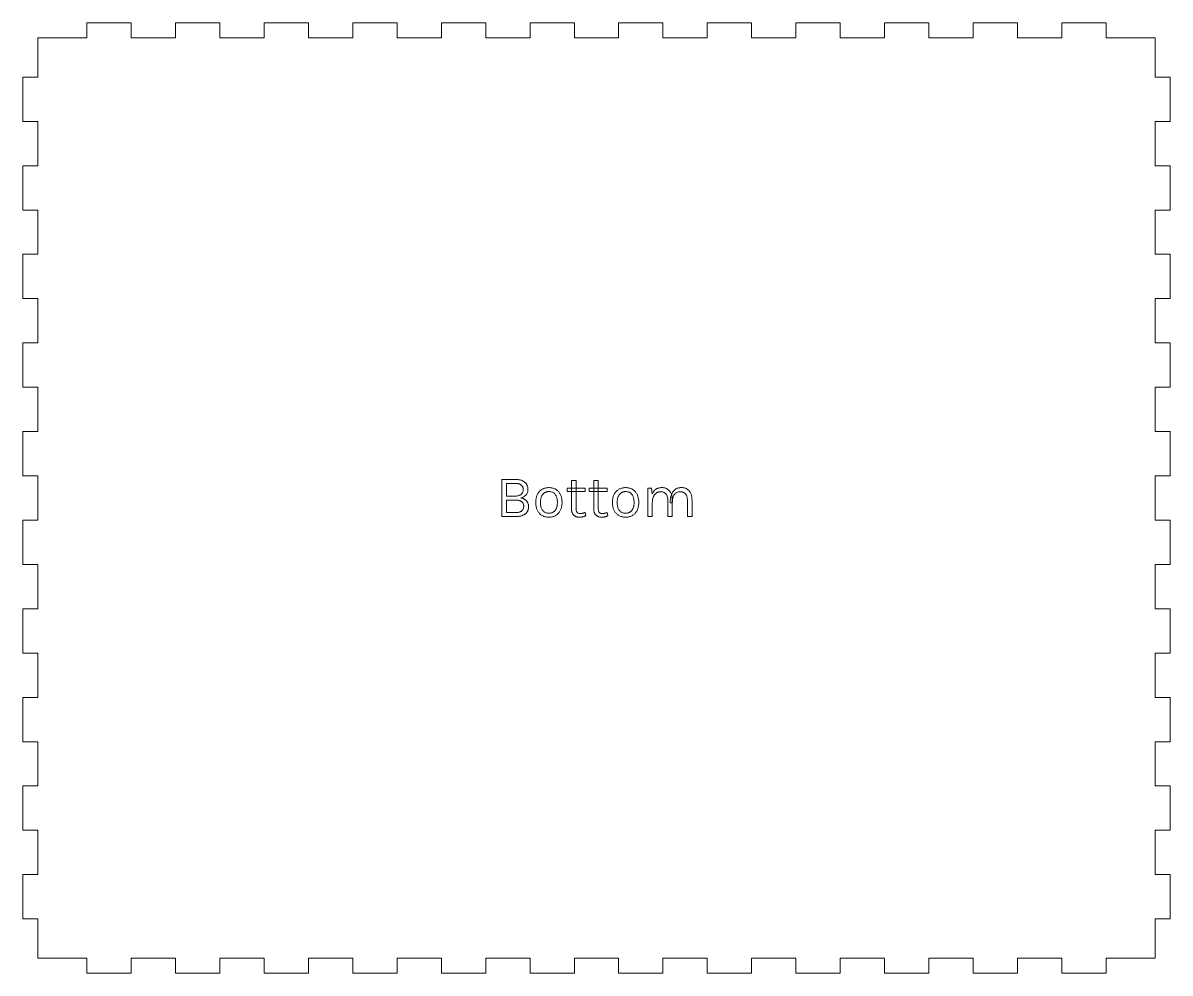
# Model space of a CAD drawing. Extents: x 0 to 665, y 0 to 451.
# Drawn here: x 0 to 233, y 227 to 420 of the extents above; entities that cross this region are included whole.
import ezdxf

# ---------------------------------------------------------------- set-up
doc = ezdxf.new("R2010")
doc.units = 0
doc.layers.get('0').update_dxf_attribs({"lineweight": 0})

msp = doc.modelspace()

# ---------------------------------------------------------------- linework, layer by layer
for p, q in [((22, 420), (13, 420)), ((13, 420), (13, 417)), ((22, 417), (22, 420)), ((40, 420), (31, 420)), ((31, 420), (31, 417)), ((40, 417), (40, 420)), ((58, 420), (49, 420)), ((49, 420), (49, 417)), ((58, 417), (58, 420)), ((76, 420), (67, 420)), ((67, 420), (67, 417)), ((76, 417), (76, 420)), ((94, 420), (85, 420)), ((85, 420), (85, 417)), ((94, 417), (94, 420)), ((112, 420), (103, 420)), ((103, 420), (103, 417)), ((112, 417), (112, 420)), ((130, 420), (121, 420)), ((121, 420), (121, 417)), ((130, 417), (130, 420)), ((148, 420), (139, 420)), ((139, 420), (139, 417)), ((148, 417), (148, 420)), ((166, 420), (157, 420)), ((157, 420), (157, 417)), ((166, 417), (166, 420)), ((184, 420), (175, 420)), ((175, 420), (175, 417)), ((184, 417), (184, 420)), ((202, 420), (193, 420)), ((193, 420), (193, 417)), ((202, 417), (202, 420)), ((220, 420), (211, 420)), ((211, 420), (211, 417)), ((220, 417), (220, 420)), ((13, 417), (3, 417)), ((3, 417), (3, 409)), ((31, 417), (22, 417)), ((49, 417), (40, 417)), ((67, 417), (58, 417)), ((85, 417), (76, 417)), ((103, 417), (94, 417)), ((121, 417), (112, 417)), ((139, 417), (130, 417)), ((157, 417), (148, 417)), ((175, 417), (166, 417)), ((193, 417), (184, 417)), ((211, 417), (202, 417)), ((230, 417), (220, 417)), ((230, 409), (230, 417)), ((3, 409), (0, 409)), ((0, 409), (0, 400)), ((233, 409), (230, 409)), ((233, 400), (233, 409)), ((0, 400), (3, 400)), ((3, 400), (3, 391)), ((230, 391), (230, 400)), ((230, 400), (233, 400)), ((3, 391), (0, 391)), ((0, 391), (0, 382)), ((233, 391), (230, 391)), ((233, 382), (233, 391)), ((0, 382), (3, 382)), ((3, 382), (3, 373)), ((230, 373), (230, 382)), ((230, 382), (233, 382)), ((3, 373), (0, 373)), ((0, 373), (0, 364)), ((233, 373), (230, 373)), ((233, 364), (233, 373)), ((0, 364), (3, 364)), ((3, 364), (3, 355)), ((230, 355), (230, 364)), ((230, 364), (233, 364)), ((3, 355), (0, 355)), ((0, 355), (0, 346)), ((233, 355), (230, 355)), ((233, 346), (233, 355)), ((0, 346), (3, 346)), ((3, 346), (3, 337)), ((230, 337), (230, 346)), ((230, 346), (233, 346)), ((3, 337), (0, 337)), ((0, 337), (0, 328)), ((233, 337), (230, 337)), ((233, 328), (233, 337)), ((0, 328), (3, 328)), ((3, 328), (3, 319)), ((97.3, 319.732), (97.3, 327.268)), ((97.3, 327.268), (100.12, 327.268)), ((100.096, 326.464), (98.236, 326.464)), ((98.236, 326.464), (98.236, 323.896)), ((100.236, 326.461), (100.096, 326.464)), ((100.096, 326.464), (100.096, 326.464)), ((100.096, 326.464), (100.096, 326.464)), ((100.12, 327.268), (100.283, 327.265)), ((100.369, 326.451), (100.236, 326.461)), ((100.283, 327.265), (100.44, 327.257)), ((100.497, 326.434), (100.369, 326.451)), ((100.44, 327.257), (100.591, 327.243)), ((100.618, 326.411), (100.497, 326.434)), ((100.591, 327.243), (100.737, 327.224)), ((100.733, 326.382), (100.618, 326.411)), ((100.842, 326.345), (100.733, 326.382)), ((100.737, 327.224), (100.877, 327.2)), ((100.944, 326.302), (100.842, 326.345)), ((100.877, 327.2), (101.012, 327.17)), ((101.041, 326.253), (100.944, 326.302)), ((101.012, 327.17), (101.141, 327.134)), ((101.131, 326.197), (101.041, 326.253)), ((101.141, 327.134), (101.264, 327.093)), ((101.264, 327.093), (101.382, 327.047)), ((101.382, 327.047), (101.494, 326.995)), ((101.494, 326.995), (101.6, 326.939)), ((101.6, 326.939), (101.701, 326.879)), ((101.701, 326.879), (101.797, 326.816)), ((101.797, 326.816), (101.887, 326.749)), ((101.887, 326.749), (101.971, 326.678)), ((101.971, 326.678), (102.05, 326.605)), ((102.05, 326.605), (102.123, 326.528)), ((102.123, 326.528), (102.191, 326.447)), ((102.191, 326.447), (102.253, 326.363)), ((102.253, 326.363), (102.31, 326.275)), ((102.31, 326.275), (102.361, 326.185)), ((111.436, 321.208), (111.436, 327.064)), ((111.436, 327.064), (112.36, 327.064)), ((112.36, 327.064), (112.36, 321.232)), ((115.948, 321.208), (115.948, 327.064)), ((115.948, 327.064), (116.872, 327.064)), ((116.872, 327.064), (116.872, 321.232)), ((230, 319), (230, 328)), ((230, 328), (233, 328)), ((98.236, 323.896), (100.084, 323.896)), ((100.084, 323.896), (100.222, 323.899)), ((100.222, 323.899), (100.353, 323.91)), ((100.353, 323.91), (100.48, 323.927)), ((100.48, 323.927), (100.6, 323.951)), ((100.6, 323.951), (100.715, 323.982)), ((100.715, 323.982), (100.824, 324.02)), ((100.824, 324.02), (100.927, 324.065)), ((100.927, 324.065), (101.025, 324.117)), ((101.025, 324.117), (101.117, 324.175)), ((101.117, 324.175), (101.203, 324.241)), ((101.215, 326.134), (101.131, 326.197)), ((101.203, 324.241), (101.282, 324.313)), ((101.292, 326.065), (101.215, 326.134)), ((101.282, 324.313), (101.353, 324.39)), ((101.361, 325.992), (101.292, 326.065)), ((101.353, 324.39), (101.416, 324.474)), ((101.422, 325.913), (101.361, 325.992)), ((101.416, 324.474), (101.47, 324.563)), ((101.474, 325.829), (101.422, 325.913)), ((101.47, 324.563), (101.516, 324.657)), ((101.519, 325.74), (101.474, 325.829)), ((101.516, 324.657), (101.553, 324.758)), ((101.555, 325.645), (101.519, 325.74)), ((101.553, 324.758), (101.582, 324.864)), ((101.584, 325.546), (101.555, 325.645)), ((101.582, 324.864), (101.603, 324.975)), ((101.604, 325.441), (101.584, 325.546)), ((101.603, 324.975), (101.616, 325.093)), ((101.616, 325.331), (101.604, 325.441)), ((101.62, 325.216), (101.616, 325.331)), ((101.616, 325.093), (101.62, 325.216)), ((101.62, 325.216), (101.62, 325.216)), ((101.977, 323.916), (101.88, 323.842)), ((102.066, 323.996), (101.977, 323.916)), ((102.148, 324.083), (102.066, 323.996)), ((102.223, 324.175), (102.148, 324.083)), ((102.291, 324.272), (102.223, 324.175)), ((102.352, 324.373), (102.291, 324.272)), ((102.405, 324.477), (102.352, 324.373)), ((102.361, 326.185), (102.407, 326.093)), ((102.451, 324.584), (102.405, 324.477)), ((102.407, 326.093), (102.448, 326)), ((102.448, 326), (102.483, 325.904)), ((102.491, 324.695), (102.451, 324.584)), ((102.483, 325.904), (102.513, 325.808)), ((102.523, 324.809), (102.491, 324.695)), ((102.513, 325.808), (102.537, 325.709)), ((102.548, 324.927), (102.523, 324.809)), ((102.537, 325.709), (102.556, 325.61)), ((102.566, 325.048), (102.548, 324.927)), ((102.556, 325.61), (102.569, 325.508)), ((102.576, 325.172), (102.566, 325.048)), ((102.569, 325.508), (102.577, 325.405)), ((102.58, 325.3), (102.576, 325.172)), ((102.577, 325.405), (102.58, 325.3)), ((102.58, 325.3), (102.58, 325.3)), ((104.329, 323.829), (104.381, 323.979)), ((104.381, 323.979), (104.44, 324.122)), ((104.44, 324.122), (104.506, 324.259)), ((104.506, 324.259), (104.578, 324.39)), ((104.578, 324.39), (104.655, 324.514)), ((104.655, 324.514), (104.738, 324.631)), ((104.738, 324.631), (104.825, 324.742)), ((104.825, 324.742), (104.918, 324.846)), ((104.918, 324.846), (105.015, 324.944)), ((105.015, 324.944), (105.118, 325.035)), ((105.118, 325.035), (105.226, 325.12)), ((105.226, 325.12), (105.339, 325.198)), ((105.361, 323.876), (105.319, 323.779)), ((105.339, 325.198), (105.457, 325.27)), ((105.407, 323.968), (105.361, 323.876)), ((105.456, 324.055), (105.407, 323.968)), ((105.51, 324.139), (105.456, 324.055)), ((105.457, 325.27), (105.579, 325.335)), ((105.567, 324.217), (105.51, 324.139)), ((105.627, 324.291), (105.567, 324.217)), ((105.579, 325.335), (105.705, 325.393)), ((105.692, 324.36), (105.627, 324.291)), ((105.76, 324.425), (105.692, 324.36)), ((105.705, 325.393), (105.834, 325.444)), ((105.831, 324.485), (105.76, 324.425)), ((105.907, 324.541), (105.831, 324.485)), ((105.834, 325.444), (105.967, 325.489)), ((105.986, 324.592), (105.907, 324.541)), ((105.967, 325.489), (106.103, 325.526)), ((106.069, 324.637), (105.986, 324.592)), ((106.155, 324.677), (106.069, 324.637)), ((106.103, 325.526), (106.242, 325.557)), ((106.245, 324.712), (106.155, 324.677)), ((106.242, 325.557), (106.385, 325.581)), ((106.338, 324.741), (106.245, 324.712)), ((106.435, 324.765), (106.338, 324.741)), ((106.385, 325.581), (106.531, 325.598)), ((106.536, 324.784), (106.435, 324.765)), ((106.531, 325.598), (106.681, 325.609)), ((106.639, 324.797), (106.536, 324.784)), ((106.747, 324.805), (106.639, 324.797)), ((106.681, 325.609), (106.834, 325.612)), ((106.858, 324.808), (106.747, 324.805)), ((106.834, 325.612), (106.834, 325.612)), ((106.834, 325.612), (106.986, 325.609)), ((107.022, 324.802), (106.858, 324.808)), ((106.858, 324.808), (106.858, 324.808)), ((106.986, 325.609), (107.135, 325.598)), ((107.177, 324.784), (107.022, 324.802)), ((107.135, 325.598), (107.28, 325.581)), ((107.325, 324.755), (107.177, 324.784)), ((107.28, 325.581), (107.422, 325.557)), ((107.464, 324.713), (107.325, 324.755)), ((107.422, 325.557), (107.561, 325.526)), ((107.594, 324.66), (107.464, 324.713)), ((107.561, 325.526), (107.696, 325.489)), ((107.717, 324.595), (107.594, 324.66)), ((107.696, 325.489), (107.828, 325.444)), ((107.831, 324.518), (107.717, 324.595)), ((107.828, 325.444), (107.957, 325.393)), ((107.937, 324.43), (107.831, 324.518)), ((108.035, 324.329), (107.937, 324.43)), ((107.957, 325.393), (108.083, 325.335)), ((108.124, 324.217), (108.035, 324.329)), ((108.083, 325.335), (108.205, 325.27)), ((108.205, 324.094), (108.124, 324.217)), ((108.205, 325.27), (108.323, 325.198)), ((108.277, 323.963), (108.205, 324.094)), ((108.341, 323.823), (108.277, 323.963)), ((108.323, 325.198), (108.436, 325.12)), ((108.436, 325.12), (108.544, 325.035)), ((108.544, 325.035), (108.646, 324.944)), ((108.646, 324.944), (108.743, 324.846)), ((108.743, 324.846), (108.836, 324.742)), ((108.836, 324.742), (108.923, 324.631)), ((108.923, 324.631), (109.005, 324.514)), ((109.005, 324.514), (109.081, 324.39)), ((109.081, 324.39), (109.153, 324.259)), ((109.153, 324.259), (109.219, 324.122)), ((109.219, 324.122), (109.277, 323.979)), ((109.277, 323.979), (109.329, 323.829)), ((110.512, 324.82), (110.512, 325.468)), ((110.512, 325.468), (114.172, 325.468)), ((114.172, 324.82), (110.512, 324.82)), ((114.172, 325.468), (114.172, 324.82)), ((114.172, 324.82), (114.172, 324.82)), ((115.024, 324.82), (115.024, 325.468)), ((115.024, 325.468), (118.684, 325.468)), ((118.684, 324.82), (115.024, 324.82)), ((118.684, 325.468), (118.684, 324.82)), ((118.684, 324.82), (118.684, 324.82)), ((119.911, 323.829), (119.963, 323.979)), ((119.963, 323.979), (120.022, 324.122)), ((120.022, 324.122), (120.088, 324.259)), ((120.088, 324.259), (120.16, 324.39)), ((120.16, 324.39), (120.237, 324.514)), ((120.237, 324.514), (120.32, 324.631)), ((120.32, 324.631), (120.407, 324.742)), ((120.407, 324.742), (120.5, 324.846)), ((120.5, 324.846), (120.597, 324.944)), ((120.597, 324.944), (120.7, 325.035)), ((120.7, 325.035), (120.808, 325.12)), ((120.808, 325.12), (120.921, 325.198)), ((120.943, 323.876), (120.901, 323.779)), ((120.921, 325.198), (121.039, 325.27)), ((120.989, 323.968), (120.943, 323.876)), ((121.038, 324.055), (120.989, 323.968)), ((121.092, 324.139), (121.038, 324.055)), ((121.039, 325.27), (121.161, 325.335)), ((121.148, 324.217), (121.092, 324.139)), ((121.209, 324.291), (121.148, 324.217)), ((121.161, 325.335), (121.287, 325.393)), ((121.274, 324.36), (121.209, 324.291)), ((121.342, 324.425), (121.274, 324.36)), ((121.287, 325.393), (121.416, 325.444)), ((121.413, 324.485), (121.342, 324.425)), ((121.489, 324.541), (121.413, 324.485)), ((121.416, 325.444), (121.549, 325.489)), ((121.568, 324.592), (121.489, 324.541)), ((121.549, 325.489), (121.685, 325.526)), ((121.651, 324.637), (121.568, 324.592)), ((121.737, 324.677), (121.651, 324.637)), ((121.685, 325.526), (121.824, 325.557)), ((121.827, 324.712), (121.737, 324.677)), ((121.824, 325.557), (121.967, 325.581)), ((121.92, 324.741), (121.827, 324.712)), ((122.017, 324.765), (121.92, 324.741)), ((121.967, 325.581), (122.113, 325.598)), ((122.118, 324.784), (122.017, 324.765)), ((122.113, 325.598), (122.263, 325.609)), ((122.221, 324.797), (122.118, 324.784)), ((122.329, 324.805), (122.221, 324.797)), ((122.263, 325.609), (122.416, 325.612)), ((122.44, 324.808), (122.329, 324.805)), ((122.416, 325.612), (122.416, 325.612)), ((122.416, 325.612), (122.568, 325.609)), ((122.604, 324.802), (122.44, 324.808)), ((122.44, 324.808), (122.44, 324.808)), ((122.568, 325.609), (122.717, 325.598)), ((122.759, 324.784), (122.604, 324.802)), ((122.717, 325.598), (122.862, 325.581)), ((122.907, 324.755), (122.759, 324.784)), ((122.862, 325.581), (123.004, 325.557)), ((123.046, 324.713), (122.907, 324.755)), ((123.004, 325.557), (123.143, 325.526)), ((123.177, 324.66), (123.046, 324.713)), ((123.143, 325.526), (123.278, 325.489)), ((123.299, 324.595), (123.177, 324.66)), ((123.278, 325.489), (123.41, 325.444)), ((123.413, 324.518), (123.299, 324.595)), ((123.41, 325.444), (123.539, 325.393)), ((123.519, 324.43), (123.413, 324.518)), ((123.617, 324.329), (123.519, 324.43)), ((123.539, 325.393), (123.665, 325.335)), ((123.706, 324.217), (123.617, 324.329)), ((123.665, 325.335), (123.787, 325.27)), ((123.787, 324.094), (123.706, 324.217)), ((123.787, 325.27), (123.905, 325.198)), ((123.859, 323.963), (123.787, 324.094)), ((123.923, 323.823), (123.859, 323.963)), ((123.905, 325.198), (124.018, 325.12)), ((124.018, 325.12), (124.126, 325.035)), ((124.126, 325.035), (124.228, 324.944)), ((124.228, 324.944), (124.326, 324.846)), ((124.326, 324.846), (124.418, 324.742)), ((124.418, 324.742), (124.505, 324.631)), ((124.505, 324.631), (124.587, 324.514)), ((124.587, 324.514), (124.663, 324.39)), ((124.663, 324.39), (124.735, 324.259)), ((124.735, 324.259), (124.801, 324.122)), ((124.801, 324.122), (124.859, 323.979)), ((124.859, 323.979), (124.911, 323.829)), ((126.898, 319.732), (126.898, 325.468)), ((126.898, 325.468), (127.702, 325.468)), ((127.702, 325.468), (127.81, 324.316)), ((127.81, 324.316), (127.866, 324.438)), ((127.866, 324.438), (127.927, 324.554)), ((127.927, 324.554), (127.992, 324.664)), ((127.992, 324.664), (128.061, 324.769)), ((128.061, 324.769), (128.135, 324.868)), ((128.127, 323.895), (128.081, 323.798)), ((128.176, 323.988), (128.127, 323.895)), ((128.135, 324.868), (128.213, 324.961)), ((128.229, 324.076), (128.176, 323.988)), ((128.213, 324.961), (128.295, 325.048)), ((128.286, 324.159), (128.229, 324.076)), ((128.345, 324.238), (128.286, 324.159)), ((128.295, 325.048), (128.382, 325.13)), ((128.409, 324.311), (128.345, 324.238)), ((128.382, 325.13), (128.473, 325.206)), ((128.476, 324.379), (128.409, 324.311)), ((128.473, 325.206), (128.569, 325.276)), ((128.546, 324.443), (128.476, 324.379)), ((128.62, 324.502), (128.546, 324.443)), ((128.569, 325.276), (128.669, 325.34)), ((128.697, 324.556), (128.62, 324.502)), ((128.669, 325.34), (128.772, 325.397)), ((128.777, 324.604), (128.697, 324.556)), ((128.772, 325.397), (128.88, 325.447)), ((128.859, 324.646), (128.777, 324.604)), ((128.944, 324.682), (128.859, 324.646)), ((128.88, 325.447), (128.991, 325.491)), ((129.032, 324.714), (128.944, 324.682)), ((128.991, 325.491), (129.107, 325.528)), ((129.123, 324.739), (129.032, 324.714)), ((129.107, 325.528), (129.226, 325.558)), ((129.217, 324.759), (129.123, 324.739)), ((129.313, 324.773), (129.217, 324.759)), ((129.226, 325.558), (129.349, 325.582)), ((129.412, 324.781), (129.313, 324.773)), ((129.349, 325.582), (129.476, 325.599)), ((129.514, 324.784), (129.412, 324.781)), ((129.476, 325.599), (129.607, 325.609)), ((129.647, 324.78), (129.514, 324.784)), ((129.514, 324.784), (129.514, 324.784)), ((129.607, 325.609), (129.742, 325.612)), ((129.774, 324.767), (129.647, 324.78)), ((129.742, 325.612), (129.742, 325.612)), ((129.742, 325.612), (129.876, 325.609)), ((129.895, 324.745), (129.774, 324.767)), ((129.876, 325.609), (130.005, 325.6)), ((130.011, 324.715), (129.895, 324.745)), ((130.005, 325.6), (130.131, 325.585)), ((130.121, 324.677), (130.011, 324.715)), ((130.225, 324.63), (130.121, 324.677)), ((130.131, 325.585), (130.253, 325.564)), ((130.324, 324.574), (130.225, 324.63)), ((130.253, 325.564), (130.371, 325.536)), ((130.416, 324.509), (130.324, 324.574)), ((130.371, 325.536), (130.485, 325.503)), ((130.504, 324.437), (130.416, 324.509)), ((130.485, 325.503), (130.596, 325.464)), ((130.585, 324.355), (130.504, 324.437)), ((130.66, 324.265), (130.585, 324.355)), ((130.596, 325.464), (130.702, 325.418)), ((130.726, 324.168), (130.66, 324.265)), ((130.702, 325.418), (130.804, 325.367)), ((130.785, 324.062), (130.726, 324.168)), ((130.837, 323.949), (130.785, 324.062)), ((130.804, 325.367), (130.903, 325.309)), ((130.88, 323.828), (130.837, 323.949)), ((130.903, 325.309), (130.997, 325.246)), ((130.997, 325.246), (131.087, 325.177)), ((131.087, 325.177), (131.173, 325.104)), ((131.173, 325.104), (131.253, 325.025)), ((131.253, 325.025), (131.33, 324.941)), ((131.33, 324.941), (131.402, 324.851)), ((131.402, 324.851), (131.469, 324.757)), ((131.469, 324.757), (131.532, 324.657)), ((131.532, 324.657), (131.59, 324.552)), ((131.59, 324.552), (131.644, 324.442)), ((131.594, 323.754), (131.623, 323.872)), ((131.623, 323.872), (131.655, 323.986)), ((131.644, 324.442), (131.693, 324.327)), ((131.655, 323.986), (131.69, 324.097)), ((131.69, 324.097), (131.727, 324.204)), ((131.693, 324.327), (131.737, 324.208)), ((131.727, 324.204), (131.768, 324.306)), ((131.737, 324.208), (131.776, 324.085)), ((131.768, 324.306), (131.811, 324.405)), ((131.776, 324.085), (131.809, 323.957)), ((131.809, 323.957), (131.838, 323.825)), ((131.811, 324.405), (131.857, 324.5)), ((131.857, 324.5), (131.906, 324.591)), ((131.906, 324.591), (131.958, 324.678)), ((131.958, 324.678), (132.013, 324.762)), ((132.013, 324.762), (132.07, 324.841)), ((132.07, 324.841), (132.13, 324.916)), ((132.167, 323.921), (132.105, 323.778)), ((132.13, 324.916), (132.193, 324.988)), ((132.237, 324.056), (132.167, 323.921)), ((132.193, 324.988), (132.258, 325.056)), ((132.316, 324.181), (132.237, 324.056)), ((132.258, 325.056), (132.325, 325.119)), ((132.402, 324.296), (132.316, 324.181)), ((132.325, 325.119), (132.395, 325.179)), ((132.395, 325.179), (132.468, 325.235)), ((132.496, 324.398), (132.402, 324.296)), ((132.468, 325.235), (132.543, 325.287)), ((132.597, 324.489), (132.496, 324.398)), ((132.543, 325.287), (132.621, 325.335)), ((132.706, 324.567), (132.597, 324.489)), ((132.621, 325.335), (132.701, 325.38)), ((132.701, 325.38), (132.784, 325.42)), ((132.822, 324.633), (132.706, 324.567)), ((132.784, 325.42), (132.869, 325.456)), ((132.945, 324.688), (132.822, 324.633)), ((132.869, 325.456), (132.957, 325.489)), ((133.075, 324.73), (132.945, 324.688)), ((132.957, 325.489), (133.046, 325.518)), ((133.046, 325.518), (133.138, 325.543)), ((133.213, 324.76), (133.075, 324.73)), ((133.138, 325.543), (133.233, 325.564)), ((133.358, 324.778), (133.213, 324.76)), ((133.233, 325.564), (133.329, 325.581)), ((133.329, 325.581), (133.428, 325.595)), ((133.51, 324.784), (133.358, 324.778)), ((133.428, 325.595), (133.529, 325.604)), ((133.64, 324.78), (133.51, 324.784)), ((133.51, 324.784), (133.51, 324.784)), ((133.529, 325.604), (133.632, 325.61)), ((133.632, 325.61), (133.738, 325.612)), ((133.765, 324.767), (133.64, 324.78)), ((133.738, 325.612), (133.738, 325.612)), ((133.738, 325.612), (133.872, 325.609)), ((133.885, 324.745), (133.765, 324.767)), ((133.872, 325.609), (134.001, 325.6)), ((133.999, 324.715), (133.885, 324.745)), ((134.108, 324.677), (133.999, 324.715)), ((134.001, 325.6), (134.127, 325.585)), ((134.211, 324.63), (134.108, 324.677)), ((134.127, 325.585), (134.249, 325.564)), ((134.309, 324.574), (134.211, 324.63)), ((134.249, 325.564), (134.367, 325.536)), ((134.401, 324.509), (134.309, 324.574)), ((134.367, 325.536), (134.481, 325.503)), ((134.488, 324.437), (134.401, 324.509)), ((134.481, 325.503), (134.592, 325.464)), ((134.569, 324.355), (134.488, 324.437)), ((134.644, 324.265), (134.569, 324.355)), ((134.592, 325.464), (134.698, 325.418)), ((134.71, 324.168), (134.644, 324.265)), ((134.698, 325.418), (134.8, 325.367)), ((134.769, 324.062), (134.71, 324.168)), ((134.821, 323.949), (134.769, 324.062)), ((134.8, 325.367), (134.899, 325.309)), ((134.864, 323.828), (134.821, 323.949)), ((134.899, 325.309), (134.993, 325.246)), ((134.993, 325.246), (135.083, 325.177)), ((135.083, 325.177), (135.169, 325.104)), ((135.169, 325.104), (135.249, 325.025)), ((135.249, 325.025), (135.326, 324.941)), ((135.326, 324.941), (135.398, 324.851)), ((135.398, 324.851), (135.465, 324.757)), ((135.465, 324.757), (135.528, 324.657)), ((135.528, 324.657), (135.586, 324.552)), ((135.586, 324.552), (135.64, 324.442)), ((135.64, 324.442), (135.689, 324.327)), ((135.689, 324.327), (135.733, 324.208)), ((135.733, 324.208), (135.772, 324.085)), ((135.772, 324.085), (135.805, 323.957)), ((135.805, 323.957), (135.834, 323.825)), ((98.236, 323.092), (98.236, 320.548)), ((100.108, 323.092), (98.236, 323.092)), ((98.236, 323.092), (98.236, 323.092)), ((100.263, 323.089), (100.108, 323.092)), ((100.108, 323.092), (100.108, 323.092)), ((100.409, 323.078), (100.263, 323.089)), ((100.549, 323.061), (100.409, 323.078)), ((100.68, 323.037), (100.549, 323.061)), ((100.804, 323.006), (100.68, 323.037)), ((100.92, 322.968), (100.804, 323.006)), ((101.029, 322.923), (100.92, 322.968)), ((101.129, 322.871), (101.029, 322.923)), ((101.223, 322.813), (101.129, 322.871)), ((101.291, 323.562), (101.152, 323.524)), ((101.152, 323.524), (101.152, 323.524)), ((101.152, 323.524), (101.243, 323.508)), ((101.308, 322.747), (101.223, 322.813)), ((101.243, 323.508), (101.332, 323.488)), ((101.423, 323.606), (101.291, 323.562)), ((101.386, 322.676), (101.308, 322.747)), ((101.332, 323.488), (101.419, 323.464)), ((101.455, 322.6), (101.386, 322.676)), ((101.419, 323.464), (101.504, 323.437)), ((101.548, 323.656), (101.423, 323.606)), ((101.516, 322.52), (101.455, 322.6)), ((101.504, 323.437), (101.586, 323.406)), ((101.569, 322.435), (101.516, 322.52)), ((101.666, 323.712), (101.548, 323.656)), ((101.614, 322.346), (101.569, 322.435)), ((101.586, 323.406), (101.666, 323.372)), ((101.651, 322.252), (101.614, 322.346)), ((101.679, 322.154), (101.651, 322.252)), ((101.777, 323.774), (101.666, 323.712)), ((101.666, 323.372), (101.744, 323.334)), ((101.7, 322.051), (101.679, 322.154)), ((101.682, 321.512), (101.701, 321.615)), ((101.712, 321.944), (101.7, 322.051)), ((101.701, 321.615), (101.712, 321.721)), ((101.716, 321.832), (101.712, 321.944)), ((101.712, 321.721), (101.716, 321.832)), ((101.716, 321.832), (101.716, 321.832)), ((101.744, 323.334), (101.82, 323.292)), ((101.88, 323.842), (101.777, 323.774)), ((101.82, 323.292), (101.894, 323.246)), ((101.894, 323.246), (101.965, 323.197)), ((101.965, 323.197), (102.034, 323.145)), ((102.034, 323.145), (102.099, 323.09)), ((102.099, 323.09), (102.162, 323.034)), ((102.162, 323.034), (102.221, 322.975)), ((102.221, 322.975), (102.278, 322.913)), ((102.278, 322.913), (102.331, 322.85)), ((102.331, 322.85), (102.381, 322.784)), ((102.381, 322.784), (102.429, 322.716)), ((102.429, 322.716), (102.473, 322.646)), ((102.473, 322.646), (102.514, 322.573)), ((102.514, 322.573), (102.552, 322.499)), ((102.552, 322.499), (102.585, 322.423)), ((102.585, 322.423), (102.615, 322.347)), ((102.615, 322.347), (102.641, 322.27)), ((102.641, 322.27), (102.662, 322.191)), ((102.662, 322.191), (102.68, 322.112)), ((102.68, 322.112), (102.694, 322.031)), ((102.7, 321.555), (102.691, 321.48)), ((102.694, 322.031), (102.704, 321.95)), ((102.707, 321.631), (102.7, 321.555)), ((102.704, 321.95), (102.71, 321.867)), ((102.711, 321.707), (102.707, 321.631)), ((102.71, 321.867), (102.712, 321.784)), ((102.712, 321.784), (102.711, 321.707)), ((102.712, 321.784), (102.712, 321.784)), ((104.158, 322.6), (104.161, 322.795)), ((104.161, 322.406), (104.158, 322.6)), ((104.158, 322.6), (104.158, 322.6)), ((104.161, 322.795), (104.172, 322.983)), ((104.172, 322.219), (104.161, 322.406)), ((104.172, 322.983), (104.189, 323.165)), ((104.189, 322.038), (104.172, 322.219)), ((104.189, 323.165), (104.214, 323.341)), ((104.214, 321.863), (104.189, 322.038)), ((104.214, 323.341), (104.245, 323.51)), ((104.245, 321.694), (104.214, 321.863)), ((104.245, 323.51), (104.283, 323.672)), ((104.283, 321.532), (104.245, 321.694)), ((104.283, 323.672), (104.329, 323.829)), ((105.12, 322.735), (105.118, 322.6)), ((105.118, 322.6), (105.118, 322.6)), ((105.118, 322.6), (105.122, 322.401)), ((105.126, 322.866), (105.12, 322.735)), ((105.122, 322.401), (105.135, 322.211)), ((105.136, 322.993), (105.126, 322.866)), ((105.135, 322.211), (105.157, 322.03)), ((105.15, 323.117), (105.136, 322.993)), ((105.168, 323.237), (105.15, 323.117)), ((105.157, 322.03), (105.187, 321.856)), ((105.19, 323.353), (105.168, 323.237)), ((105.187, 321.856), (105.225, 321.692)), ((105.216, 323.465), (105.19, 323.353)), ((105.247, 323.573), (105.216, 323.465)), ((105.225, 321.692), (105.272, 321.535)), ((105.281, 323.678), (105.247, 323.573)), ((105.319, 323.779), (105.281, 323.678)), ((108.397, 323.675), (108.341, 323.823)), ((108.387, 321.53), (108.421, 321.634)), ((108.444, 323.517), (108.397, 323.675)), ((108.421, 321.634), (108.452, 321.742)), ((108.482, 323.351), (108.444, 323.517)), ((108.452, 321.742), (108.478, 321.853)), ((108.478, 321.853), (108.5, 321.969)), ((108.512, 323.176), (108.482, 323.351)), ((108.5, 321.969), (108.518, 322.087)), ((108.533, 322.993), (108.512, 323.176)), ((108.518, 322.087), (108.532, 322.21)), ((108.532, 322.21), (108.542, 322.336)), ((108.546, 322.801), (108.533, 322.993)), ((108.542, 322.336), (108.548, 322.466)), ((108.55, 322.6), (108.546, 322.801)), ((108.548, 322.466), (108.55, 322.6)), ((108.55, 322.6), (108.55, 322.6)), ((109.329, 323.829), (109.374, 323.672)), ((109.374, 323.672), (109.412, 323.51)), ((109.412, 321.694), (109.374, 321.532)), ((109.412, 323.51), (109.443, 323.341)), ((109.443, 321.863), (109.412, 321.694)), ((109.443, 323.341), (109.467, 323.165)), ((109.467, 322.038), (109.443, 321.863)), ((109.467, 323.165), (109.484, 322.983)), ((109.484, 322.219), (109.467, 322.038)), ((109.484, 322.983), (109.495, 322.795)), ((109.495, 322.406), (109.484, 322.219)), ((109.495, 322.795), (109.498, 322.6)), ((109.498, 322.6), (109.495, 322.406)), ((109.498, 322.6), (109.498, 322.6)), ((119.74, 322.6), (119.743, 322.795)), ((119.743, 322.406), (119.74, 322.6)), ((119.74, 322.6), (119.74, 322.6)), ((119.743, 322.795), (119.754, 322.983)), ((119.754, 322.219), (119.743, 322.406)), ((119.754, 322.983), (119.771, 323.165)), ((119.771, 322.038), (119.754, 322.219)), ((119.771, 323.165), (119.796, 323.341)), ((119.796, 321.863), (119.771, 322.038)), ((119.796, 323.341), (119.827, 323.51)), ((119.827, 321.694), (119.796, 321.863)), ((119.827, 323.51), (119.865, 323.672)), ((119.865, 321.532), (119.827, 321.694)), ((119.865, 323.672), (119.911, 323.829)), ((120.702, 322.735), (120.7, 322.6)), ((120.7, 322.6), (120.7, 322.6)), ((120.7, 322.6), (120.704, 322.401)), ((120.708, 322.866), (120.702, 322.735)), ((120.704, 322.401), (120.717, 322.211)), ((120.718, 322.993), (120.708, 322.866)), ((120.717, 322.211), (120.739, 322.03)), ((120.732, 323.117), (120.718, 322.993)), ((120.75, 323.237), (120.732, 323.117)), ((120.739, 322.03), (120.769, 321.856)), ((120.772, 323.353), (120.75, 323.237)), ((120.769, 321.856), (120.807, 321.692)), ((120.798, 323.465), (120.772, 323.353)), ((120.829, 323.573), (120.798, 323.465)), ((120.807, 321.692), (120.854, 321.535)), ((120.863, 323.678), (120.829, 323.573)), ((120.901, 323.779), (120.863, 323.678)), ((123.979, 323.675), (123.923, 323.823)), ((123.969, 321.53), (124.003, 321.634)), ((124.025, 323.517), (123.979, 323.675)), ((124.003, 321.634), (124.034, 321.742)), ((124.064, 323.351), (124.025, 323.517)), ((124.034, 321.742), (124.06, 321.853)), ((124.06, 321.853), (124.082, 321.969)), ((124.094, 323.176), (124.064, 323.351)), ((124.082, 321.969), (124.1, 322.087)), ((124.115, 322.993), (124.094, 323.176)), ((124.1, 322.087), (124.114, 322.21)), ((124.114, 322.21), (124.124, 322.336)), ((124.128, 322.801), (124.115, 322.993)), ((124.124, 322.336), (124.13, 322.466)), ((124.132, 322.6), (124.128, 322.801)), ((124.13, 322.466), (124.132, 322.6)), ((124.132, 322.6), (124.132, 322.6)), ((124.911, 323.829), (124.956, 323.672)), ((124.956, 323.672), (124.994, 323.51)), ((124.994, 321.694), (124.956, 321.532)), ((124.994, 323.51), (125.025, 323.341)), ((125.025, 321.863), (124.994, 321.694)), ((125.025, 323.341), (125.049, 323.165)), ((125.049, 322.038), (125.025, 321.863)), ((125.049, 323.165), (125.066, 322.983)), ((125.066, 322.219), (125.049, 322.038)), ((125.066, 322.983), (125.077, 322.795)), ((125.077, 322.406), (125.066, 322.219)), ((125.077, 322.795), (125.08, 322.6)), ((125.08, 322.6), (125.077, 322.406)), ((125.08, 322.6), (125.08, 322.6)), ((127.836, 322.587), (127.834, 322.444)), ((127.834, 322.444), (127.834, 322.444)), ((127.834, 322.444), (127.834, 319.732)), ((127.842, 322.726), (127.836, 322.587)), ((127.852, 322.862), (127.842, 322.726)), ((127.867, 322.993), (127.852, 322.862)), ((127.885, 323.12), (127.867, 322.993)), ((127.907, 323.243), (127.885, 323.12)), ((127.934, 323.362), (127.907, 323.243)), ((127.965, 323.477), (127.934, 323.362)), ((127.999, 323.588), (127.965, 323.477)), ((128.038, 323.695), (127.999, 323.588)), ((128.081, 323.798), (128.038, 323.695)), ((130.915, 323.699), (130.88, 323.828)), ((130.943, 323.562), (130.915, 323.699)), ((130.962, 323.417), (130.943, 323.562)), ((130.974, 323.264), (130.962, 323.417)), ((130.978, 323.104), (130.974, 323.264)), ((130.978, 319.732), (130.978, 323.104)), ((131.47, 322.516), (131.472, 322.669)), ((131.902, 322.516), (131.47, 322.516)), ((131.472, 322.669), (131.476, 322.818)), ((131.476, 322.818), (131.484, 322.963)), ((131.484, 322.963), (131.494, 323.104)), ((131.494, 323.104), (131.508, 323.242)), ((131.508, 323.242), (131.525, 323.376)), ((131.525, 323.376), (131.545, 323.506)), ((131.545, 323.506), (131.568, 323.632)), ((131.568, 323.632), (131.594, 323.754)), ((131.838, 323.825), (131.861, 323.69)), ((131.861, 323.69), (131.879, 323.55)), ((131.879, 323.55), (131.892, 323.405)), ((131.892, 323.405), (131.899, 323.257)), ((131.899, 323.257), (131.902, 323.104)), ((131.902, 323.104), (131.902, 323.104)), ((131.902, 323.104), (131.902, 319.732)), ((131.906, 322.724), (131.902, 322.516)), ((131.902, 322.516), (131.902, 322.516)), ((131.919, 322.922), (131.906, 322.724)), ((131.939, 323.112), (131.919, 322.922)), ((131.968, 323.292), (131.939, 323.112)), ((132.006, 323.463), (131.968, 323.292)), ((132.051, 323.625), (132.006, 323.463)), ((132.105, 323.778), (132.051, 323.625)), ((134.899, 323.699), (134.864, 323.828)), ((134.927, 323.562), (134.899, 323.699)), ((134.946, 323.417), (134.927, 323.562)), ((134.958, 323.264), (134.946, 323.417)), ((134.962, 323.104), (134.958, 323.264)), ((134.962, 319.732), (134.962, 323.104)), ((135.834, 323.825), (135.857, 323.69)), ((135.857, 323.69), (135.875, 323.55)), ((135.875, 323.55), (135.888, 323.405)), ((135.888, 323.405), (135.895, 323.257)), ((135.895, 323.257), (135.898, 323.104)), ((135.898, 323.104), (135.898, 323.104)), ((135.898, 323.104), (135.898, 319.732)), ((100.12, 319.732), (97.3, 319.732)), ((98.236, 320.548), (100.108, 320.548)), ((100.108, 320.548), (100.275, 320.552)), ((100.265, 319.734), (100.12, 319.732)), ((100.12, 319.732), (100.12, 319.732)), ((100.12, 319.732), (100.12, 319.732)), ((100.406, 319.739), (100.265, 319.734)), ((100.275, 320.552), (100.432, 320.562)), ((100.541, 319.748), (100.406, 319.739)), ((100.432, 320.562), (100.579, 320.58)), ((100.672, 319.76), (100.541, 319.748)), ((100.579, 320.58), (100.717, 320.606)), ((100.798, 319.776), (100.672, 319.76)), ((100.717, 320.606), (100.845, 320.638)), ((100.919, 319.795), (100.798, 319.776)), ((100.845, 320.638), (100.964, 320.678)), ((101.036, 319.817), (100.919, 319.795)), ((100.964, 320.678), (101.073, 320.724)), ((101.147, 319.843), (101.036, 319.817)), ((101.073, 320.724), (101.172, 320.778)), ((101.254, 319.873), (101.147, 319.843)), ((101.172, 320.778), (101.261, 320.84)), ((101.356, 319.906), (101.254, 319.873)), ((101.261, 320.84), (101.341, 320.908)), ((101.341, 320.908), (101.412, 320.982)), ((101.454, 319.942), (101.356, 319.906)), ((101.412, 320.982), (101.476, 321.06)), ((101.547, 319.98), (101.454, 319.942)), ((101.476, 321.06), (101.532, 321.142)), ((101.532, 321.142), (101.581, 321.229)), ((101.637, 320.021), (101.547, 319.98)), ((101.581, 321.229), (101.622, 321.319)), ((101.622, 321.319), (101.656, 321.413)), ((101.723, 320.064), (101.637, 320.021)), ((101.656, 321.413), (101.682, 321.512)), ((101.805, 320.11), (101.723, 320.064)), ((101.882, 320.158), (101.805, 320.11)), ((101.956, 320.208), (101.882, 320.158)), ((102.026, 320.261), (101.956, 320.208)), ((102.092, 320.316), (102.026, 320.261)), ((102.154, 320.374), (102.092, 320.316)), ((102.212, 320.434), (102.154, 320.374)), ((102.267, 320.494), (102.212, 320.434)), ((102.319, 320.557), (102.267, 320.494)), ((102.367, 320.621), (102.319, 320.557)), ((102.411, 320.686), (102.367, 320.621)), ((102.452, 320.753), (102.411, 320.686)), ((102.49, 320.821), (102.452, 320.753)), ((102.525, 320.89), (102.49, 320.821)), ((102.555, 320.962), (102.525, 320.89)), ((102.583, 321.034), (102.555, 320.962)), ((102.608, 321.107), (102.583, 321.034)), ((102.629, 321.181), (102.608, 321.107)), ((102.649, 321.255), (102.629, 321.181)), ((102.666, 321.33), (102.649, 321.255)), ((102.68, 321.404), (102.666, 321.33)), ((102.691, 321.48), (102.68, 321.404)), ((104.329, 321.375), (104.283, 321.532)), ((104.381, 321.225), (104.329, 321.375)), ((104.44, 321.082), (104.381, 321.225)), ((104.506, 320.944), (104.44, 321.082)), ((104.578, 320.813), (104.506, 320.944)), ((104.655, 320.688), (104.578, 320.813)), ((104.738, 320.57), (104.655, 320.688)), ((104.825, 320.459), (104.738, 320.57)), ((104.918, 320.354), (104.825, 320.459)), ((105.015, 320.256), (104.918, 320.354)), ((105.118, 320.165), (105.015, 320.256)), ((105.226, 320.08), (105.118, 320.165)), ((105.339, 320.002), (105.226, 320.08)), ((105.272, 321.535), (105.328, 321.388)), ((105.328, 321.388), (105.393, 321.248)), ((105.457, 319.93), (105.339, 320.002)), ((105.393, 321.248), (105.465, 321.117)), ((105.579, 319.865), (105.457, 319.93)), ((105.465, 321.117), (105.547, 320.995)), ((105.547, 320.995), (105.637, 320.883)), ((105.705, 319.807), (105.579, 319.865)), ((105.637, 320.883), (105.735, 320.782)), ((105.834, 319.756), (105.705, 319.807)), ((105.735, 320.782), (105.841, 320.694)), ((105.967, 319.711), (105.834, 319.756)), ((105.841, 320.694), (105.955, 320.617)), ((105.955, 320.617), (106.077, 320.552)), ((106.103, 319.673), (105.967, 319.711)), ((106.077, 320.552), (106.208, 320.499)), ((106.242, 319.643), (106.103, 319.673)), ((106.208, 320.499), (106.346, 320.457)), ((106.385, 319.619), (106.242, 319.643)), ((106.346, 320.457), (106.493, 320.428)), ((106.531, 319.602), (106.385, 319.619)), ((106.493, 320.428), (106.647, 320.41)), ((106.681, 319.591), (106.531, 319.602)), ((106.647, 320.41), (106.81, 320.404)), ((106.834, 319.588), (106.681, 319.591)), ((106.81, 320.404), (106.92, 320.407)), ((106.81, 320.404), (106.81, 320.404)), ((106.81, 320.404), (106.81, 320.404)), ((106.986, 319.591), (106.834, 319.588)), ((106.834, 319.588), (106.834, 319.588)), ((106.834, 319.588), (106.834, 319.588)), ((106.92, 320.407), (107.026, 320.415)), ((107.135, 319.602), (106.986, 319.591)), ((107.026, 320.415), (107.13, 320.428)), ((107.13, 320.428), (107.23, 320.447)), ((107.28, 319.619), (107.135, 319.602)), ((107.23, 320.447), (107.326, 320.471)), ((107.422, 319.643), (107.28, 319.619)), ((107.326, 320.471), (107.419, 320.5)), ((107.419, 320.5), (107.509, 320.535)), ((107.561, 319.673), (107.422, 319.643)), ((107.509, 320.535), (107.595, 320.575)), ((107.696, 319.711), (107.561, 319.673)), ((107.595, 320.575), (107.678, 320.62)), ((107.678, 320.62), (107.758, 320.671)), ((107.828, 319.756), (107.696, 319.711)), ((107.758, 320.671), (107.834, 320.727)), ((107.957, 319.807), (107.828, 319.756)), ((107.834, 320.727), (107.906, 320.787)), ((107.906, 320.787), (107.975, 320.851)), ((108.083, 319.865), (107.957, 319.807)), ((107.975, 320.851), (108.04, 320.921)), ((108.04, 320.921), (108.101, 320.994)), ((108.205, 319.93), (108.083, 319.865)), ((108.101, 320.994), (108.158, 321.072)), ((108.158, 321.072), (108.211, 321.155)), ((108.323, 320.002), (108.205, 319.93)), ((108.211, 321.155), (108.261, 321.242)), ((108.261, 321.242), (108.307, 321.334)), ((108.307, 321.334), (108.349, 321.43)), ((108.436, 320.08), (108.323, 320.002)), ((108.349, 321.43), (108.387, 321.53)), ((108.544, 320.165), (108.436, 320.08)), ((108.646, 320.256), (108.544, 320.165)), ((108.743, 320.354), (108.646, 320.256)), ((108.836, 320.459), (108.743, 320.354)), ((108.923, 320.57), (108.836, 320.459)), ((109.005, 320.688), (108.923, 320.57)), ((109.081, 320.813), (109.005, 320.688)), ((109.153, 320.944), (109.081, 320.813)), ((109.219, 321.082), (109.153, 320.944)), ((109.277, 321.225), (109.219, 321.082)), ((109.329, 321.375), (109.277, 321.225)), ((109.374, 321.532), (109.329, 321.375)), ((111.438, 321.102), (111.436, 321.208)), ((111.436, 321.208), (111.436, 321.208)), ((111.445, 320.999), (111.438, 321.102)), ((111.455, 320.9), (111.445, 320.999)), ((111.471, 320.805), (111.455, 320.9)), ((111.49, 320.713), (111.471, 320.805)), ((111.514, 320.625), (111.49, 320.713)), ((111.542, 320.54), (111.514, 320.625)), ((111.574, 320.459), (111.542, 320.54)), ((111.611, 320.382), (111.574, 320.459)), ((111.652, 320.308), (111.611, 320.382)), ((111.697, 320.238), (111.652, 320.308)), ((111.745, 320.171), (111.697, 320.238)), ((111.796, 320.108), (111.745, 320.171)), ((111.85, 320.049), (111.796, 320.108)), ((111.907, 319.993), (111.85, 320.049)), ((111.967, 319.941), (111.907, 319.993)), ((112.031, 319.892), (111.967, 319.941)), ((112.097, 319.847), (112.031, 319.892)), ((112.167, 319.806), (112.097, 319.847)), ((112.24, 319.768), (112.167, 319.806)), ((112.315, 319.734), (112.24, 319.768)), ((112.393, 319.703), (112.315, 319.734)), ((112.36, 321.232), (112.368, 321.063)), ((112.368, 321.063), (112.393, 320.912)), ((112.393, 320.912), (112.435, 320.779)), ((112.472, 319.676), (112.393, 319.703)), ((112.435, 320.779), (112.492, 320.664)), ((112.553, 319.653), (112.472, 319.676)), ((112.492, 320.664), (112.567, 320.566)), ((112.636, 319.633), (112.553, 319.653)), ((112.567, 320.566), (112.658, 320.486)), ((112.721, 319.617), (112.636, 319.633)), ((112.658, 320.486), (112.766, 320.424)), ((112.808, 319.604), (112.721, 319.617)), ((112.766, 320.424), (112.89, 320.38)), ((112.897, 319.595), (112.808, 319.604)), ((112.89, 320.38), (113.031, 320.353)), ((112.987, 319.59), (112.897, 319.595)), ((113.08, 319.588), (112.987, 319.59)), ((113.031, 320.353), (113.188, 320.344)), ((113.145, 319.589), (113.08, 319.588)), ((113.08, 319.588), (113.08, 319.588)), ((113.08, 319.588), (113.08, 319.588)), ((113.209, 319.591), (113.145, 319.589)), ((113.188, 320.344), (113.237, 320.345)), ((113.188, 320.344), (113.188, 320.344)), ((113.273, 319.596), (113.209, 319.591)), ((113.237, 320.345), (113.286, 320.346)), ((113.336, 319.601), (113.273, 319.596)), ((113.286, 320.346), (113.334, 320.349)), ((113.334, 320.349), (113.382, 320.353)), ((113.399, 319.609), (113.336, 319.601)), ((113.382, 320.353), (113.43, 320.358)), ((113.461, 319.618), (113.399, 319.609)), ((113.43, 320.358), (113.478, 320.363)), ((113.523, 319.629), (113.461, 319.618)), ((113.478, 320.363), (113.525, 320.37)), ((113.585, 319.642), (113.523, 319.629)), ((113.525, 320.37), (113.572, 320.379)), ((113.572, 320.379), (113.619, 320.388)), ((113.646, 319.656), (113.585, 319.642)), ((113.619, 320.388), (113.665, 320.398)), ((113.707, 319.672), (113.646, 319.656)), ((113.665, 320.398), (113.712, 320.409)), ((113.768, 319.689), (113.707, 319.672)), ((113.712, 320.409), (113.76, 320.422)), ((113.76, 320.422), (113.809, 320.435)), ((113.828, 319.708), (113.768, 319.689)), ((113.809, 320.435), (113.859, 320.45)), ((113.889, 319.727), (113.828, 319.708)), ((113.859, 320.45), (113.91, 320.466)), ((113.95, 319.747), (113.889, 319.727)), ((113.91, 320.466), (113.963, 320.482)), ((114.011, 319.768), (113.95, 319.747)), ((113.963, 320.482), (114.016, 320.5)), ((114.072, 319.79), (114.011, 319.768)), ((114.016, 320.5), (114.071, 320.519)), ((114.071, 320.519), (114.127, 320.539)), ((114.133, 319.813), (114.072, 319.79)), ((114.127, 320.539), (114.184, 320.56)), ((114.194, 319.837), (114.133, 319.813)), ((114.184, 320.56), (114.184, 320.56)), ((114.184, 320.56), (114.316, 319.888)), ((114.255, 319.862), (114.194, 319.837)), ((114.316, 319.888), (114.255, 319.862)), ((115.95, 321.102), (115.948, 321.208)), ((115.948, 321.208), (115.948, 321.208)), ((115.957, 320.999), (115.95, 321.102)), ((115.967, 320.9), (115.957, 320.999)), ((115.983, 320.805), (115.967, 320.9)), ((116.002, 320.713), (115.983, 320.805)), ((116.026, 320.625), (116.002, 320.713)), ((116.054, 320.54), (116.026, 320.625)), ((116.086, 320.459), (116.054, 320.54)), ((116.123, 320.382), (116.086, 320.459)), ((116.164, 320.308), (116.123, 320.382)), ((116.209, 320.238), (116.164, 320.308)), ((116.257, 320.171), (116.209, 320.238)), ((116.308, 320.108), (116.257, 320.171)), ((116.362, 320.049), (116.308, 320.108)), ((116.419, 319.993), (116.362, 320.049)), ((116.479, 319.941), (116.419, 319.993)), ((116.543, 319.892), (116.479, 319.941)), ((116.609, 319.847), (116.543, 319.892)), ((116.679, 319.806), (116.609, 319.847)), ((116.752, 319.768), (116.679, 319.806)), ((116.827, 319.734), (116.752, 319.768)), ((116.905, 319.703), (116.827, 319.734)), ((116.872, 321.232), (116.88, 321.063)), ((116.88, 321.063), (116.905, 320.912)), ((116.905, 320.912), (116.947, 320.779)), ((116.984, 319.676), (116.905, 319.703)), ((116.947, 320.779), (117.004, 320.664)), ((117.065, 319.653), (116.984, 319.676)), ((117.004, 320.664), (117.079, 320.566)), ((117.148, 319.633), (117.065, 319.653)), ((117.079, 320.566), (117.17, 320.486)), ((117.233, 319.617), (117.148, 319.633)), ((117.17, 320.486), (117.278, 320.424)), ((117.32, 319.604), (117.233, 319.617)), ((117.278, 320.424), (117.402, 320.38)), ((117.409, 319.595), (117.32, 319.604)), ((117.402, 320.38), (117.543, 320.353)), ((117.499, 319.59), (117.409, 319.595)), ((117.592, 319.588), (117.499, 319.59)), ((117.543, 320.353), (117.7, 320.344)), ((117.657, 319.589), (117.592, 319.588)), ((117.592, 319.588), (117.592, 319.588)), ((117.592, 319.588), (117.592, 319.588)), ((117.721, 319.591), (117.657, 319.589)), ((117.7, 320.344), (117.749, 320.345)), ((117.7, 320.344), (117.7, 320.344)), ((117.785, 319.596), (117.721, 319.591)), ((117.749, 320.345), (117.798, 320.346)), ((117.848, 319.601), (117.785, 319.596)), ((117.798, 320.346), (117.846, 320.349)), ((117.846, 320.349), (117.894, 320.353)), ((117.911, 319.609), (117.848, 319.601)), ((117.894, 320.353), (117.942, 320.358)), ((117.973, 319.618), (117.911, 319.609)), ((117.942, 320.358), (117.99, 320.363)), ((118.035, 319.629), (117.973, 319.618)), ((117.99, 320.363), (118.037, 320.37)), ((118.097, 319.642), (118.035, 319.629)), ((118.037, 320.37), (118.084, 320.379)), ((118.084, 320.379), (118.131, 320.388)), ((118.158, 319.656), (118.097, 319.642)), ((118.131, 320.388), (118.177, 320.398)), ((118.219, 319.672), (118.158, 319.656)), ((118.177, 320.398), (118.224, 320.409)), ((118.28, 319.689), (118.219, 319.672)), ((118.224, 320.409), (118.272, 320.422)), ((118.272, 320.422), (118.321, 320.435)), ((118.34, 319.708), (118.28, 319.689)), ((118.321, 320.435), (118.371, 320.45)), ((118.401, 319.727), (118.34, 319.708)), ((118.371, 320.45), (118.422, 320.466)), ((118.462, 319.747), (118.401, 319.727)), ((118.422, 320.466), (118.475, 320.482)), ((118.523, 319.768), (118.462, 319.747)), ((118.475, 320.482), (118.528, 320.5)), ((118.584, 319.79), (118.523, 319.768)), ((118.528, 320.5), (118.583, 320.519)), ((118.583, 320.519), (118.639, 320.539)), ((118.645, 319.813), (118.584, 319.79)), ((118.639, 320.539), (118.696, 320.56)), ((118.706, 319.837), (118.645, 319.813)), ((118.696, 320.56), (118.696, 320.56)), ((118.696, 320.56), (118.828, 319.888)), ((118.767, 319.862), (118.706, 319.837)), ((118.828, 319.888), (118.767, 319.862)), ((119.911, 321.375), (119.865, 321.532)), ((119.963, 321.225), (119.911, 321.375)), ((120.022, 321.082), (119.963, 321.225)), ((120.088, 320.944), (120.022, 321.082)), ((120.16, 320.813), (120.088, 320.944)), ((120.237, 320.688), (120.16, 320.813)), ((120.32, 320.57), (120.237, 320.688)), ((120.407, 320.459), (120.32, 320.57)), ((120.5, 320.354), (120.407, 320.459)), ((120.597, 320.256), (120.5, 320.354)), ((120.7, 320.165), (120.597, 320.256)), ((120.808, 320.08), (120.7, 320.165)), ((120.921, 320.002), (120.808, 320.08)), ((120.854, 321.535), (120.91, 321.388)), ((120.91, 321.388), (120.975, 321.248)), ((121.039, 319.93), (120.921, 320.002)), ((120.975, 321.248), (121.047, 321.117)), ((121.161, 319.865), (121.039, 319.93)), ((121.047, 321.117), (121.129, 320.995)), ((121.129, 320.995), (121.219, 320.883)), ((121.287, 319.807), (121.161, 319.865)), ((121.219, 320.883), (121.317, 320.782)), ((121.416, 319.756), (121.287, 319.807)), ((121.317, 320.782), (121.423, 320.694)), ((121.549, 319.711), (121.416, 319.756)), ((121.423, 320.694), (121.537, 320.617)), ((121.537, 320.617), (121.659, 320.552)), ((121.685, 319.673), (121.549, 319.711)), ((121.659, 320.552), (121.79, 320.499)), ((121.824, 319.643), (121.685, 319.673)), ((121.79, 320.499), (121.928, 320.457)), ((121.967, 319.619), (121.824, 319.643)), ((121.928, 320.457), (122.075, 320.428)), ((122.113, 319.602), (121.967, 319.619)), ((122.075, 320.428), (122.229, 320.41)), ((122.263, 319.591), (122.113, 319.602)), ((122.229, 320.41), (122.392, 320.404)), ((122.416, 319.588), (122.263, 319.591)), ((122.392, 320.404), (122.502, 320.407)), ((122.392, 320.404), (122.392, 320.404)), ((122.392, 320.404), (122.392, 320.404)), ((122.568, 319.591), (122.416, 319.588)), ((122.416, 319.588), (122.416, 319.588)), ((122.416, 319.588), (122.416, 319.588)), ((122.502, 320.407), (122.608, 320.415)), ((122.717, 319.602), (122.568, 319.591)), ((122.608, 320.415), (122.712, 320.428)), ((122.712, 320.428), (122.812, 320.447)), ((122.862, 319.619), (122.717, 319.602)), ((122.812, 320.447), (122.908, 320.471)), ((123.004, 319.643), (122.862, 319.619)), ((122.908, 320.471), (123.001, 320.5)), ((123.001, 320.5), (123.091, 320.535)), ((123.143, 319.673), (123.004, 319.643)), ((123.091, 320.535), (123.177, 320.575)), ((123.278, 319.711), (123.143, 319.673)), ((123.177, 320.575), (123.26, 320.62)), ((123.26, 320.62), (123.34, 320.671)), ((123.41, 319.756), (123.278, 319.711)), ((123.34, 320.671), (123.416, 320.727)), ((123.539, 319.807), (123.41, 319.756)), ((123.416, 320.727), (123.488, 320.787)), ((123.488, 320.787), (123.557, 320.851)), ((123.665, 319.865), (123.539, 319.807)), ((123.557, 320.851), (123.622, 320.921)), ((123.622, 320.921), (123.683, 320.994)), ((123.787, 319.93), (123.665, 319.865)), ((123.683, 320.994), (123.74, 321.072)), ((123.74, 321.072), (123.793, 321.155)), ((123.905, 320.002), (123.787, 319.93)), ((123.793, 321.155), (123.843, 321.242)), ((123.843, 321.242), (123.889, 321.334)), ((123.889, 321.334), (123.931, 321.43)), ((124.018, 320.08), (123.905, 320.002)), ((123.931, 321.43), (123.969, 321.53)), ((124.126, 320.165), (124.018, 320.08)), ((124.228, 320.256), (124.126, 320.165)), ((124.326, 320.354), (124.228, 320.256)), ((124.418, 320.459), (124.326, 320.354)), ((124.505, 320.57), (124.418, 320.459)), ((124.587, 320.688), (124.505, 320.57)), ((124.663, 320.813), (124.587, 320.688)), ((124.735, 320.944), (124.663, 320.813)), ((124.801, 321.082), (124.735, 320.944)), ((124.859, 321.225), (124.801, 321.082)), ((124.911, 321.375), (124.859, 321.225)), ((124.956, 321.532), (124.911, 321.375)), ((127.834, 319.732), (126.898, 319.732)), ((127.834, 319.732), (127.834, 319.732)), ((131.902, 319.732), (130.978, 319.732)), ((135.898, 319.732), (134.962, 319.732)), ((135.898, 319.732), (135.898, 319.732)), ((3, 319), (0, 319)), ((0, 319), (0, 310)), ((233, 319), (230, 319)), ((233, 310), (233, 319)), ((0, 310), (3, 310)), ((3, 310), (3, 301)), ((230, 301), (230, 310)), ((230, 310), (233, 310)), ((3, 301), (0, 301)), ((0, 301), (0, 292)), ((233, 301), (230, 301)), ((233, 292), (233, 301)), ((0, 292), (3, 292)), ((3, 292), (3, 283)), ((230, 283), (230, 292)), ((230, 292), (233, 292)), ((3, 283), (0, 283)), ((0, 283), (0, 274)), ((233, 283), (230, 283)), ((233, 274), (233, 283)), ((0, 274), (3, 274)), ((3, 274), (3, 265)), ((230, 265), (230, 274)), ((230, 274), (233, 274)), ((3, 265), (0, 265)), ((0, 265), (0, 256)), ((233, 265), (230, 265)), ((233, 256), (233, 265)), ((0, 256), (3, 256)), ((3, 256), (3, 247)), ((230, 247), (230, 256)), ((230, 256), (233, 256)), ((3, 247), (0, 247)), ((0, 247), (0, 238)), ((233, 247), (230, 247)), ((233, 238), (233, 247)), ((0, 238), (3, 238)), ((3, 238), (3, 230)), ((230, 230), (230, 238)), ((230, 238), (233, 238)), ((3, 230), (13, 230)), ((13, 230), (13, 227)), ((22, 227), (22, 230)), ((22, 230), (31, 230)), ((31, 230), (31, 227)), ((40, 227), (40, 230)), ((40, 230), (49, 230)), ((49, 230), (49, 227)), ((58, 227), (58, 230)), ((58, 230), (67, 230)), ((67, 230), (67, 227)), ((76, 227), (76, 230)), ((76, 230), (85, 230)), ((85, 230), (85, 227)), ((94, 227), (94, 230)), ((94, 230), (103, 230)), ((103, 230), (103, 227)), ((112, 227), (112, 230)), ((112, 230), (121, 230)), ((121, 230), (121, 227)), ((130, 227), (130, 230)), ((130, 230), (139, 230)), ((139, 230), (139, 227)), ((148, 227), (148, 230)), ((148, 230), (157, 230)), ((157, 230), (157, 227)), ((166, 227), (166, 230)), ((166, 230), (175, 230)), ((175, 230), (175, 227)), ((184, 227), (184, 230)), ((184, 230), (193, 230)), ((193, 230), (193, 227)), ((202, 227), (202, 230)), ((202, 230), (211, 230)), ((211, 230), (211, 227)), ((220, 227), (220, 230)), ((220, 230), (230, 230)), ((13, 227), (22, 227)), ((31, 227), (40, 227)), ((49, 227), (58, 227)), ((67, 227), (76, 227)), ((85, 227), (94, 227)), ((103, 227), (112, 227)), ((121, 227), (130, 227)), ((139, 227), (148, 227)), ((157, 227), (166, 227)), ((175, 227), (184, 227)), ((193, 227), (202, 227)), ((211, 227), (220, 227))]:
    msp.add_line(p, q)

doc.saveas('drawing.dxf')
